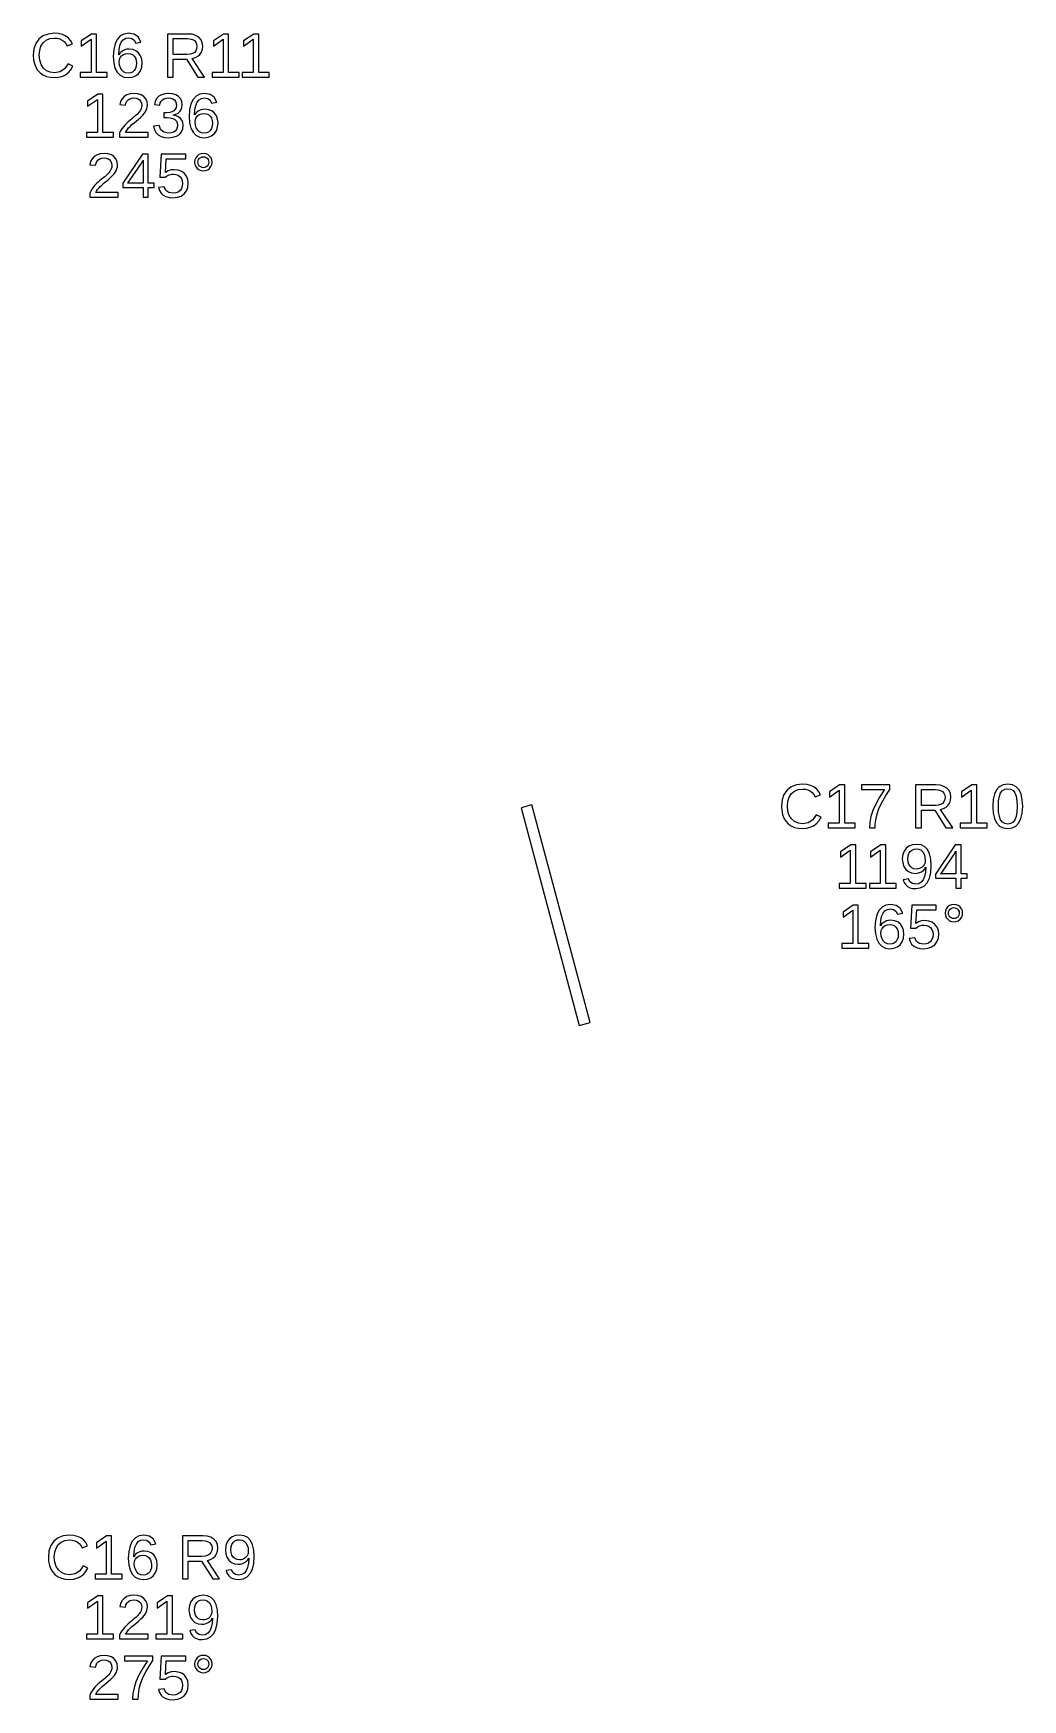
# Model space of a CAD drawing. Extents: x 195 to 2890, y 70 to 1529.
# Drawn here: x 1758.3 to 1890.1, y 881 to 1103 of the extents above; entities that cross this region are included whole.
import ezdxf

# ---------------------------------------------------------------- set-up
doc = ezdxf.new("R2010")
doc.units = 0
doc.layers.get('0').update_dxf_attribs({"linetype": 'CONTINUOUS'})

msp = doc.modelspace()

# ---------------------------------------------------------------- linework, layer by layer
for points in [[(1761.62, 1097.09), (1762.12, 1097.22), (1762.57, 1097.44), (1762.97, 1097.73), (1763.3, 1098.11), (1763.56, 1098.56), (1762.93, 1098.88), (1762.46, 1098.22), (1761.86, 1097.82), (1761.12, 1097.69), (1760.54, 1097.76), (1760.04, 1097.97), (1759.63, 1098.33), (1759.32, 1098.8), (1759.14, 1099.37), (1759.08, 1100.02), (1759.14, 1100.68), (1759.31, 1101.24), (1759.61, 1101.7), (1760.01, 1102.04), (1760.5, 1102.25), (1761.09, 1102.32), (1761.47, 1102.29), (1761.82, 1102.2), (1762.13, 1102.05), (1762.4, 1101.85), (1762.62, 1101.59), (1762.78, 1101.29), (1763.51, 1101.53), (1763.28, 1101.96), (1762.98, 1102.31), (1762.61, 1102.59), (1762.17, 1102.79), (1761.66, 1102.91), (1761.08, 1102.95), (1760.27, 1102.86), (1759.58, 1102.6), (1759.03, 1102.17), (1758.62, 1101.59), (1758.37, 1100.87), (1758.29, 1100.02), (1758.32, 1099.44), (1758.43, 1098.91), (1758.62, 1098.44), (1758.87, 1098.03), (1759.2, 1097.68), (1759.58, 1097.41), (1760.03, 1097.21), (1760.53, 1097.09), (1761.08, 1097.05)], [(1768.11, 1097.75), (1766.71, 1097.75), (1766.71, 1102.86), (1766.04, 1102.86), (1764.68, 1101.93), (1764.68, 1101.24), (1765.98, 1102.16), (1765.98, 1097.75), (1764.52, 1097.75), (1764.52, 1097.13), (1768.11, 1097.13)], [(1771.47, 1097.11), (1771.92, 1097.28), (1772.29, 1097.57), (1772.57, 1097.97), (1772.73, 1098.44), (1772.79, 1099.01), (1772.73, 1099.53), (1772.58, 1099.97), (1772.32, 1100.34), (1771.97, 1100.62), (1771.55, 1100.78), (1771.06, 1100.84), (1770.76, 1100.82), (1770.48, 1100.75), (1770.23, 1100.64), (1770.01, 1100.5), (1769.82, 1100.31), (1769.67, 1100.08), (1769.71, 1100.76), (1769.82, 1101.32), (1770.01, 1101.77), (1770.27, 1102.1), (1770.6, 1102.29), (1770.98, 1102.36), (1771.41, 1102.28), (1771.73, 1102.04), (1771.93, 1101.66), (1772.63, 1101.78), (1772.29, 1102.43), (1771.75, 1102.82), (1770.99, 1102.95), (1770.38, 1102.86), (1769.88, 1102.6), (1769.47, 1102.15), (1769.18, 1101.54), (1769, 1100.78), (1768.94, 1099.87), (1769, 1099.02), (1769.17, 1098.32), (1769.45, 1097.77), (1769.85, 1097.37), (1770.34, 1097.13), (1770.93, 1097.05)], [(1776.93, 1099.51), (1778.71, 1099.51), (1780.2, 1097.13), (1781.1, 1097.13), (1779.47, 1099.6), (1779.88, 1099.71), (1780.22, 1099.9), (1780.5, 1100.15), (1780.7, 1100.46), (1780.83, 1100.82), (1780.87, 1101.22), (1780.81, 1101.7), (1780.64, 1102.1), (1780.34, 1102.43), (1779.94, 1102.67), (1779.44, 1102.82), (1778.85, 1102.86), (1776.15, 1102.86), (1776.15, 1097.13), (1776.93, 1097.13)], [(1785.71, 1097.75), (1784.32, 1097.75), (1784.32, 1102.86), (1783.64, 1102.86), (1782.29, 1101.93), (1782.29, 1101.24), (1783.58, 1102.16), (1783.58, 1097.75), (1782.12, 1097.75), (1782.12, 1097.13), (1785.71, 1097.13)], [(1789.73, 1097.75), (1788.33, 1097.75), (1788.33, 1102.86), (1787.66, 1102.86), (1786.3, 1101.93), (1786.3, 1101.24), (1787.6, 1102.16), (1787.6, 1097.75), (1786.14, 1097.75), (1786.14, 1097.13), (1789.73, 1097.13)], [(1776.93, 1100.13), (1776.93, 1102.24), (1778.77, 1102.24), (1779.16, 1102.21), (1779.49, 1102.13), (1779.75, 1101.98), (1779.94, 1101.78), (1780.05, 1101.52), (1780.09, 1101.22), (1780.05, 1100.9), (1779.94, 1100.63), (1779.75, 1100.41), (1779.5, 1100.25), (1779.18, 1100.16), (1778.8, 1100.13)], [(1770.59, 1097.69), (1770.31, 1097.83), (1770.07, 1098.06), (1769.89, 1098.37), (1769.78, 1098.73), (1769.74, 1099.15), (1769.78, 1099.47), (1769.88, 1099.75), (1770.06, 1099.97), (1770.29, 1100.14), (1770.57, 1100.24), (1770.89, 1100.27), (1771.22, 1100.24), (1771.51, 1100.12), (1771.74, 1099.93), (1771.9, 1099.68), (1772.01, 1099.36), (1772.04, 1098.97), (1772.01, 1098.59), (1771.91, 1098.26), (1771.74, 1098), (1771.51, 1097.8), (1771.24, 1097.68), (1770.91, 1097.64)], [(1768.96, 1089.75), (1767.56, 1089.75), (1767.56, 1094.86), (1766.89, 1094.86), (1765.53, 1093.93), (1765.53, 1093.24), (1766.83, 1094.16), (1766.83, 1089.75), (1765.37, 1089.75), (1765.37, 1089.13), (1768.96, 1089.13)], [(1773.58, 1089.75), (1770.59, 1089.75), (1770.69, 1089.95), (1770.82, 1090.14), (1770.99, 1090.35), (1771.19, 1090.56), (1771.44, 1090.79), (1771.73, 1091.04), (1772.24, 1091.46), (1772.62, 1091.8), (1772.88, 1092.06), (1773.07, 1092.28), (1773.22, 1092.5), (1773.34, 1092.72), (1773.42, 1092.94), (1773.47, 1093.16), (1773.49, 1093.38), (1773.44, 1093.84), (1773.28, 1094.23), (1773.03, 1094.54), (1772.67, 1094.77), (1772.23, 1094.9), (1771.69, 1094.95), (1771.2, 1094.9), (1770.77, 1094.77), (1770.4, 1094.54), (1770.11, 1094.24), (1769.92, 1093.88), (1769.82, 1093.45), (1770.57, 1093.38), (1770.63, 1093.66), (1770.75, 1093.9), (1770.92, 1094.09), (1771.14, 1094.23), (1771.4, 1094.32), (1771.69, 1094.35), (1772, 1094.32), (1772.25, 1094.23), (1772.46, 1094.09), (1772.62, 1093.89), (1772.71, 1093.65), (1772.74, 1093.35), (1772.72, 1093.13), (1772.67, 1092.92), (1772.58, 1092.73), (1772.46, 1092.55), (1772.32, 1092.37), (1772.16, 1092.2), (1771.98, 1092.03), (1771.78, 1091.86), (1771.57, 1091.69), (1771.36, 1091.52), (1771.14, 1091.34), (1770.92, 1091.15), (1770.7, 1090.94), (1770.49, 1090.72), (1770.29, 1090.49), (1770.1, 1090.23), (1769.93, 1089.95), (1769.78, 1089.65), (1769.78, 1089.13), (1773.58, 1089.13)], [(1776.9, 1089.1), (1777.38, 1089.24), (1777.76, 1089.49), (1778.04, 1089.82), (1778.21, 1090.23), (1778.27, 1090.71), (1778.23, 1091.06), (1778.11, 1091.36), (1777.91, 1091.63), (1777.64, 1091.83), (1777.31, 1091.98), (1776.91, 1092.06), (1776.91, 1092.07), (1777.27, 1092.18), (1777.57, 1092.33), (1777.8, 1092.54), (1777.97, 1092.79), (1778.08, 1093.09), (1778.11, 1093.43), (1778.06, 1093.87), (1777.9, 1094.25), (1777.63, 1094.55), (1777.27, 1094.77), (1776.82, 1094.91), (1776.29, 1094.95), (1775.8, 1094.91), (1775.37, 1094.77), (1775, 1094.56), (1774.71, 1094.26), (1774.52, 1093.89), (1774.42, 1093.46), (1775.15, 1093.4), (1775.21, 1093.68), (1775.33, 1093.91), (1775.5, 1094.1), (1775.72, 1094.24), (1775.98, 1094.32), (1776.28, 1094.35), (1776.61, 1094.32), (1776.88, 1094.23), (1777.09, 1094.08), (1777.24, 1093.88), (1777.33, 1093.64), (1777.36, 1093.35), (1777.32, 1093.07), (1777.21, 1092.83), (1777.03, 1092.63), (1776.77, 1092.48), (1776.46, 1092.4), (1776.09, 1092.37), (1775.69, 1092.37), (1775.69, 1091.73), (1776.11, 1091.73), (1776.53, 1091.7), (1776.87, 1091.61), (1777.15, 1091.47), (1777.35, 1091.27), (1777.47, 1091.03), (1777.51, 1090.74), (1777.47, 1090.41), (1777.37, 1090.14), (1777.19, 1089.93), (1776.96, 1089.78), (1776.67, 1089.69), (1776.32, 1089.66), (1775.69, 1089.77), (1775.28, 1090.11), (1775.07, 1090.67), (1774.32, 1090.6), (1774.43, 1090.13), (1774.63, 1089.75), (1774.93, 1089.44), (1775.32, 1089.22), (1775.78, 1089.09), (1776.32, 1089.05)], [(1781.59, 1089.11), (1782.04, 1089.28), (1782.41, 1089.57), (1782.68, 1089.97), (1782.85, 1090.44), (1782.9, 1091.01), (1782.85, 1091.53), (1782.7, 1091.97), (1782.44, 1092.34), (1782.09, 1092.62), (1781.67, 1092.78), (1781.18, 1092.84), (1780.88, 1092.82), (1780.6, 1092.75), (1780.35, 1092.64), (1780.12, 1092.5), (1779.94, 1092.31), (1779.79, 1092.08), (1779.82, 1092.76), (1779.94, 1093.32), (1780.13, 1093.77), (1780.39, 1094.1), (1780.71, 1094.29), (1781.1, 1094.36), (1781.53, 1094.28), (1781.84, 1094.04), (1782.04, 1093.66), (1782.74, 1093.78), (1782.41, 1094.43), (1781.87, 1094.82), (1781.11, 1094.95), (1780.5, 1094.86), (1780, 1094.6), (1779.59, 1094.15), (1779.29, 1093.54), (1779.12, 1092.78), (1779.06, 1091.87), (1779.11, 1091.02), (1779.29, 1090.32), (1779.57, 1089.77), (1779.96, 1089.37), (1780.46, 1089.13), (1781.05, 1089.05)], [(1780.71, 1089.69), (1780.43, 1089.83), (1780.19, 1090.06), (1780, 1090.37), (1779.9, 1090.73), (1779.86, 1091.15), (1779.89, 1091.47), (1780, 1091.75), (1780.17, 1091.97), (1780.41, 1092.14), (1780.68, 1092.24), (1781, 1092.27), (1781.34, 1092.24), (1781.62, 1092.12), (1781.85, 1091.93), (1782.02, 1091.68), (1782.12, 1091.36), (1782.16, 1090.97), (1782.12, 1090.59), (1782.02, 1090.26), (1781.86, 1090), (1781.63, 1089.8), (1781.35, 1089.68), (1781.03, 1089.64)], [(1769.6, 1081.75), (1766.61, 1081.75), (1766.71, 1081.95), (1766.84, 1082.14), (1767.01, 1082.35), (1767.21, 1082.56), (1767.46, 1082.79), (1767.75, 1083.04), (1768.26, 1083.46), (1768.64, 1083.8), (1768.9, 1084.06), (1769.09, 1084.28), (1769.24, 1084.5), (1769.36, 1084.72), (1769.44, 1084.94), (1769.49, 1085.16), (1769.51, 1085.38), (1769.46, 1085.84), (1769.3, 1086.23), (1769.04, 1086.54), (1768.69, 1086.77), (1768.24, 1086.9), (1767.71, 1086.95), (1767.21, 1086.9), (1766.78, 1086.77), (1766.42, 1086.54), (1766.13, 1086.24), (1765.93, 1085.88), (1765.83, 1085.45), (1766.58, 1085.38), (1766.65, 1085.66), (1766.76, 1085.9), (1766.94, 1086.09), (1767.16, 1086.23), (1767.42, 1086.32), (1767.71, 1086.35), (1768.01, 1086.32), (1768.27, 1086.23), (1768.48, 1086.09), (1768.63, 1085.89), (1768.72, 1085.65), (1768.75, 1085.35), (1768.74, 1085.13), (1768.68, 1084.92), (1768.59, 1084.73), (1768.48, 1084.55), (1768.34, 1084.37), (1768.17, 1084.2), (1767.99, 1084.03), (1767.8, 1083.86), (1767.59, 1083.69), (1767.37, 1083.52), (1767.16, 1083.34), (1766.94, 1083.15), (1766.72, 1082.94), (1766.51, 1082.72), (1766.31, 1082.49), (1766.12, 1082.23), (1765.95, 1081.95), (1765.8, 1081.65), (1765.8, 1081.13), (1769.6, 1081.13)], [(1773.6, 1082.43), (1774.41, 1082.43), (1774.41, 1083.01), (1773.6, 1083.01), (1773.6, 1086.86), (1772.83, 1086.86), (1770.21, 1083), (1770.21, 1082.43), (1772.91, 1082.43), (1772.91, 1081.13), (1773.6, 1081.13)], [(1770.88, 1083.01), (1770.95, 1083.09), (1771.17, 1083.39), (1772.64, 1085.55), (1772.68, 1085.62), (1772.73, 1085.71), (1772.8, 1085.82), (1772.86, 1085.93), (1772.89, 1086), (1772.91, 1086.04), (1772.91, 1083.01)], [(1777.49, 1081.11), (1777.99, 1081.28), (1778.4, 1081.57), (1778.7, 1081.96), (1778.88, 1082.44), (1778.94, 1083), (1778.88, 1083.5), (1778.71, 1083.93), (1778.43, 1084.29), (1778.06, 1084.57), (1777.61, 1084.73), (1777.08, 1084.79), (1776.64, 1084.75), (1776.24, 1084.63), (1775.9, 1084.42), (1776.01, 1086.24), (1778.6, 1086.24), (1778.6, 1086.86), (1775.34, 1086.86), (1775.15, 1083.78), (1775.87, 1083.78), (1776.04, 1083.92), (1776.21, 1084.02), (1776.38, 1084.1), (1776.56, 1084.15), (1776.74, 1084.18), (1776.93, 1084.19), (1777.29, 1084.15), (1777.59, 1084.04), (1777.84, 1083.86), (1778.03, 1083.61), (1778.14, 1083.32), (1778.17, 1082.98), (1778.14, 1082.6), (1778.03, 1082.27), (1777.84, 1082), (1777.59, 1081.81), (1777.28, 1081.69), (1776.92, 1081.65), (1776.36, 1081.74), (1775.96, 1082.03), (1775.73, 1082.5), (1774.98, 1082.41), (1775.11, 1082.01), (1775.32, 1081.67), (1775.61, 1081.4), (1775.97, 1081.21), (1776.4, 1081.09), (1776.9, 1081.05)], [(1781.25, 1084.67), (1781.53, 1084.78), (1781.77, 1084.97), (1781.96, 1085.21), (1782.08, 1085.48), (1782.12, 1085.79), (1782.08, 1086.1), (1781.97, 1086.37), (1781.78, 1086.61), (1781.53, 1086.8), (1781.26, 1086.91), (1780.95, 1086.95), (1780.64, 1086.91), (1780.36, 1086.8), (1780.12, 1086.61), (1779.93, 1086.37), (1779.82, 1086.09), (1779.78, 1085.79), (1779.82, 1085.49), (1779.93, 1085.22), (1780.13, 1084.97), (1780.37, 1084.78), (1780.64, 1084.67), (1780.95, 1084.63)], [(1780.76, 1085.08), (1780.59, 1085.15), (1780.44, 1085.27), (1780.32, 1085.43), (1780.25, 1085.6), (1780.23, 1085.79), (1780.25, 1085.98), (1780.32, 1086.15), (1780.44, 1086.31), (1780.59, 1086.43), (1780.76, 1086.5), (1780.95, 1086.52), (1781.14, 1086.5), (1781.31, 1086.43), (1781.46, 1086.31), (1781.58, 1086.16), (1781.65, 1085.99), (1781.67, 1085.79), (1781.65, 1085.6), (1781.58, 1085.42), (1781.46, 1085.27), (1781.31, 1085.15), (1781.14, 1085.08), (1780.95, 1085.06)], [(1861.31, 997.093), (1861.81, 997.222), (1862.26, 997.437), (1862.66, 997.734), (1862.99, 998.109), (1863.26, 998.564), (1862.62, 998.881), (1862.15, 998.219), (1861.55, 997.821), (1860.81, 997.689), (1860.23, 997.76), (1859.73, 997.974), (1859.32, 998.33), (1859.01, 998.803), (1858.83, 999.368), (1858.77, 1000.02), (1858.83, 1000.68), (1859, 1001.24), (1859.3, 1001.7), (1859.7, 1002.04), (1860.19, 1002.25), (1860.78, 1002.32), (1861.16, 1002.29), (1861.51, 1002.2), (1861.83, 1002.05), (1862.09, 1001.85), (1862.31, 1001.59), (1862.47, 1001.29), (1863.2, 1001.53), (1862.97, 1001.96), (1862.67, 1002.31), (1862.3, 1002.59), (1861.86, 1002.79), (1861.35, 1002.91), (1860.77, 1002.95), (1859.96, 1002.86), (1859.28, 1002.6), (1858.72, 1002.17), (1858.31, 1001.59), (1858.06, 1000.87), (1857.98, 1000.02), (1858.02, 999.441), (1858.13, 998.913), (1858.31, 998.44), (1858.56, 998.028), (1858.89, 997.685), (1859.27, 997.41), (1859.72, 997.21), (1860.22, 997.09), (1860.77, 997.05)], [(1867.8, 997.754), (1866.41, 997.754), (1866.41, 1002.86), (1865.73, 1002.86), (1864.37, 1001.93), (1864.37, 1001.24), (1865.67, 1002.16), (1865.67, 997.754), (1864.21, 997.754), (1864.21, 997.132), (1867.8, 997.132)], [(1870.48, 997.655), (1870.54, 998.166), (1870.64, 998.665), (1870.78, 999.161), (1870.96, 999.662), (1871.18, 1000.17), (1871.48, 1000.74), (1871.89, 1001.44), (1872.42, 1002.27), (1872.42, 1002.86), (1868.63, 1002.86), (1868.63, 1002.24), (1871.72, 1002.24), (1871.06, 1001.23), (1870.54, 1000.3), (1870.16, 999.445), (1869.9, 998.648), (1869.74, 997.877), (1869.69, 997.132), (1870.46, 997.132)], [(1876.62, 999.512), (1878.4, 999.512), (1879.89, 997.132), (1880.79, 997.132), (1879.16, 999.601), (1879.57, 999.713), (1879.91, 999.896), (1880.19, 1000.15), (1880.4, 1000.46), (1880.52, 1000.82), (1880.56, 1001.22), (1880.5, 1001.7), (1880.33, 1002.1), (1880.03, 1002.43), (1879.63, 1002.67), (1879.14, 1002.82), (1878.54, 1002.86), (1875.84, 1002.86), (1875.84, 997.132), (1876.62, 997.132)], [(1876.62, 1000.13), (1876.62, 1002.24), (1878.46, 1002.24), (1878.85, 1002.21), (1879.18, 1002.13), (1879.44, 1001.98), (1879.63, 1001.78), (1879.74, 1001.52), (1879.78, 1001.22), (1879.74, 1000.9), (1879.63, 1000.63), (1879.44, 1000.41), (1879.19, 1000.25), (1878.87, 1000.16), (1878.49, 1000.13)], [(1885.4, 997.754), (1884.01, 997.754), (1884.01, 1002.86), (1883.33, 1002.86), (1881.98, 1001.93), (1881.98, 1001.24), (1883.27, 1002.16), (1883.27, 997.754), (1881.81, 997.754), (1881.81, 997.132), (1885.4, 997.132)], [(1888.72, 997.134), (1889.22, 997.387), (1889.61, 997.807), (1889.89, 998.387), (1890.06, 999.118), (1890.12, 1000), (1890.07, 1000.89), (1889.9, 1001.63), (1889.64, 1002.21), (1889.26, 1002.62), (1888.76, 1002.87), (1888.14, 1002.95), (1887.51, 1002.87), (1887, 1002.62), (1886.62, 1002.21), (1886.35, 1001.64), (1886.19, 1000.9), (1886.14, 1000), (1886.19, 999.114), (1886.36, 998.382), (1886.63, 997.803), (1887.02, 997.385), (1887.51, 997.134), (1888.12, 997.05)], [(1887.73, 997.711), (1887.41, 997.9), (1887.18, 998.214), (1887.01, 998.664), (1886.91, 999.259), (1886.88, 1000), (1886.91, 1000.76), (1887.01, 1001.36), (1887.17, 1001.81), (1887.41, 1002.11), (1887.73, 1002.29), (1888.14, 1002.36), (1888.54, 1002.29), (1888.86, 1002.11), (1889.09, 1001.8), (1889.25, 1001.35), (1889.34, 1000.75), (1889.37, 1000), (1889.34, 999.271), (1889.24, 998.68), (1889.07, 998.226), (1888.83, 997.905), (1888.52, 997.712), (1888.13, 997.648)], [(1832.49, 971.216), (1824.72, 1000.19), (1823.28, 999.806), (1831.04, 970.828)], [(1869.27, 989.754), (1867.87, 989.754), (1867.87, 994.864), (1867.2, 994.864), (1865.84, 993.933), (1865.84, 993.241), (1867.14, 994.165), (1867.14, 989.754), (1865.67, 989.754), (1865.67, 989.132), (1869.27, 989.132)], [(1873.28, 989.754), (1871.89, 989.754), (1871.89, 994.864), (1871.21, 994.864), (1869.86, 993.933), (1869.86, 993.241), (1871.15, 994.165), (1871.15, 989.754), (1869.69, 989.754), (1869.69, 989.132), (1873.28, 989.132)], [(1876.47, 989.138), (1876.98, 989.403), (1877.39, 989.844), (1877.69, 990.448), (1877.87, 991.205), (1877.93, 992.114), (1877.88, 992.981), (1877.71, 993.691), (1877.44, 994.242), (1877.06, 994.635), (1876.58, 994.871), (1875.99, 994.95), (1875.43, 994.893), (1874.97, 994.721), (1874.59, 994.435), (1874.31, 994.049), (1874.14, 993.578), (1874.08, 993.021), (1874.13, 992.476), (1874.29, 992.009), (1874.55, 991.617), (1874.89, 991.324), (1875.3, 991.147), (1875.78, 991.089), (1876.09, 991.113), (1876.38, 991.187), (1876.65, 991.31), (1876.89, 991.474), (1877.07, 991.67), (1877.21, 991.898), (1877.16, 991.23), (1877.04, 990.672), (1876.84, 990.226), (1876.58, 989.901), (1876.26, 989.705), (1875.87, 989.64), (1875.43, 989.72), (1875.1, 989.958), (1874.9, 990.356), (1874.2, 990.246), (1874.34, 989.865), (1874.53, 989.56), (1874.78, 989.333), (1875.08, 989.176), (1875.44, 989.082), (1875.86, 989.05)], [(1875.63, 991.707), (1875.36, 991.828), (1875.13, 992.03), (1874.96, 992.302), (1874.86, 992.633), (1874.83, 993.021), (1874.86, 993.403), (1874.96, 993.727), (1875.13, 993.996), (1875.36, 994.196), (1875.64, 994.316), (1875.97, 994.356), (1876.3, 994.309), (1876.58, 994.169), (1876.82, 993.935), (1876.99, 993.624), (1877.1, 993.253), (1877.13, 992.822), (1877.12, 992.605), (1877.06, 992.404), (1876.98, 992.22), (1876.86, 992.057), (1876.72, 991.92), (1876.55, 991.811), (1876.36, 991.731), (1876.16, 991.682), (1875.96, 991.666)], [(1881.91, 990.429), (1882.72, 990.429), (1882.72, 991.007), (1881.91, 991.007), (1881.91, 994.864), (1881.14, 994.864), (1878.52, 990.999), (1878.52, 990.429), (1881.22, 990.429), (1881.22, 989.132), (1881.91, 989.132)], [(1879.19, 991.007), (1879.26, 991.089), (1879.48, 991.39), (1880.95, 993.554), (1880.99, 993.618), (1881.04, 993.708), (1881.1, 993.823), (1881.16, 993.932), (1881.2, 994.004), (1881.22, 994.038), (1881.22, 991.007)], [(1869.61, 981.754), (1868.21, 981.754), (1868.21, 986.864), (1867.54, 986.864), (1866.18, 985.933), (1866.18, 985.241), (1867.48, 986.165), (1867.48, 981.754), (1866.02, 981.754), (1866.02, 981.132), (1869.61, 981.132)], [(1872.97, 981.108), (1873.42, 981.283), (1873.79, 981.575), (1874.07, 981.967), (1874.23, 982.445), (1874.28, 983.007), (1874.23, 983.528), (1874.08, 983.973), (1873.82, 984.342), (1873.47, 984.618), (1873.05, 984.783), (1872.56, 984.838), (1872.26, 984.817), (1871.98, 984.752), (1871.73, 984.645), (1871.51, 984.496), (1871.32, 984.309), (1871.17, 984.081), (1871.21, 984.761), (1871.32, 985.325), (1871.51, 985.772), (1871.77, 986.096), (1872.1, 986.291), (1872.48, 986.356), (1872.91, 986.278), (1873.23, 986.045), (1873.43, 985.656), (1874.13, 985.782), (1873.79, 986.431), (1873.25, 986.82), (1872.49, 986.95), (1871.88, 986.861), (1871.38, 986.595), (1870.97, 986.152), (1870.68, 985.544), (1870.5, 984.782), (1870.44, 983.866), (1870.5, 983.022), (1870.67, 982.323), (1870.95, 981.77), (1871.34, 981.37), (1871.84, 981.13), (1872.43, 981.05)], [(1877.49, 981.108), (1877.99, 981.282), (1878.4, 981.571), (1878.7, 981.961), (1878.88, 982.437), (1878.94, 982.999), (1878.88, 983.497), (1878.71, 983.929), (1878.43, 984.293), (1878.06, 984.569), (1877.61, 984.734), (1877.08, 984.789), (1876.64, 984.749), (1876.24, 984.627), (1875.9, 984.423), (1876.01, 986.242), (1878.6, 986.242), (1878.6, 986.864), (1875.34, 986.864), (1875.15, 983.78), (1875.87, 983.78), (1876.04, 983.915), (1876.21, 984.021), (1876.38, 984.098), (1876.56, 984.15), (1876.74, 984.181), (1876.93, 984.191), (1877.29, 984.154), (1877.59, 984.043), (1877.84, 983.858), (1878.03, 983.612), (1878.14, 983.321), (1878.17, 982.983), (1878.14, 982.597), (1878.03, 982.271), (1877.84, 982.004), (1877.59, 981.806), (1877.28, 981.688), (1876.92, 981.648), (1876.36, 981.743), (1875.96, 982.026), (1875.73, 982.499), (1874.98, 982.413), (1875.11, 982.006), (1875.32, 981.668), (1875.61, 981.4), (1875.97, 981.206), (1876.4, 981.089), (1876.9, 981.05)], [(1881.25, 984.668), (1881.53, 984.781), (1881.77, 984.968), (1881.96, 985.21), (1882.08, 985.484), (1882.12, 985.79), (1882.08, 986.097), (1881.97, 986.371), (1881.78, 986.612), (1881.53, 986.8), (1881.26, 986.912), (1880.95, 986.95), (1880.64, 986.912), (1880.36, 986.798), (1880.12, 986.608), (1879.93, 986.365), (1879.82, 986.093), (1879.78, 985.79), (1879.82, 985.488), (1879.93, 985.215), (1880.13, 984.972), (1880.37, 984.783), (1880.64, 984.669), (1880.95, 984.631)], [(1880.76, 985.082), (1880.59, 985.154), (1880.44, 985.274), (1880.32, 985.427), (1880.25, 985.599), (1880.23, 985.79), (1880.25, 985.981), (1880.32, 986.154), (1880.44, 986.307), (1880.59, 986.427), (1880.76, 986.499), (1880.95, 986.523), (1881.14, 986.499), (1881.31, 986.429), (1881.46, 986.311), (1881.58, 986.159), (1881.65, 985.986), (1881.67, 985.79), (1881.65, 985.597), (1881.58, 985.424), (1881.46, 985.271), (1881.31, 985.153), (1881.14, 985.082), (1880.95, 985.058)], [(1872.09, 981.687), (1871.81, 981.828), (1871.57, 982.063), (1871.39, 982.372), (1871.28, 982.734), (1871.24, 983.15), (1871.28, 983.474), (1871.38, 983.749), (1871.56, 983.974), (1871.79, 984.14), (1872.06, 984.239), (1872.38, 984.273), (1872.72, 984.235), (1873, 984.122), (1873.23, 983.935), (1873.4, 983.678), (1873.51, 983.358), (1873.54, 982.975), (1873.51, 982.589), (1873.41, 982.263), (1873.24, 981.996), (1873.01, 981.798), (1872.74, 981.68), (1872.41, 981.64)], [(1763.63, 897.093), (1764.13, 897.222), (1764.58, 897.437), (1764.97, 897.734), (1765.3, 898.109), (1765.57, 898.564), (1764.94, 898.881), (1764.47, 898.219), (1763.86, 897.821), (1763.13, 897.689), (1762.54, 897.76), (1762.05, 897.974), (1761.64, 898.33), (1761.33, 898.803), (1761.15, 899.368), (1761.08, 900.024), (1761.14, 900.685), (1761.32, 901.244), (1761.61, 901.703), (1762.01, 902.043), (1762.51, 902.247), (1763.09, 902.315), (1763.48, 902.286), (1763.83, 902.198), (1764.14, 902.051), (1764.41, 901.848), (1764.62, 901.593), (1764.78, 901.286), (1765.52, 901.53), (1765.29, 901.961), (1764.99, 902.315), (1764.62, 902.592), (1764.17, 902.791), (1763.66, 902.91), (1763.09, 902.95), (1762.28, 902.863), (1761.59, 902.604), (1761.04, 902.173), (1760.62, 901.589), (1760.38, 900.873), (1760.3, 900.024), (1760.33, 899.441), (1760.44, 898.913), (1760.63, 898.44), (1760.88, 898.028), (1761.2, 897.685), (1761.59, 897.41), (1762.04, 897.21), (1762.54, 897.09), (1763.09, 897.05)], [(1770.12, 897.754), (1768.72, 897.754), (1768.72, 902.864), (1768.05, 902.864), (1766.69, 901.933), (1766.69, 901.241), (1767.99, 902.165), (1767.99, 897.754), (1766.53, 897.754), (1766.53, 897.132), (1770.12, 897.132)], [(1773.48, 897.108), (1773.93, 897.283), (1774.3, 897.575), (1774.57, 897.967), (1774.74, 898.445), (1774.79, 899.007), (1774.74, 899.528), (1774.59, 899.973), (1774.33, 900.342), (1773.98, 900.618), (1773.56, 900.783), (1773.07, 900.838), (1772.77, 900.817), (1772.49, 900.752), (1772.24, 900.645), (1772.01, 900.496), (1771.83, 900.309), (1771.68, 900.081), (1771.71, 900.761), (1771.83, 901.325), (1772.02, 901.772), (1772.28, 902.096), (1772.6, 902.291), (1772.99, 902.356), (1773.42, 902.278), (1773.73, 902.045), (1773.93, 901.656), (1774.63, 901.782), (1774.3, 902.431), (1773.76, 902.82), (1773, 902.95), (1772.39, 902.861), (1771.89, 902.595), (1771.48, 902.152), (1771.19, 901.544), (1771.01, 900.782), (1770.95, 899.866), (1771.01, 899.022), (1771.18, 898.323), (1771.46, 897.77), (1771.85, 897.37), (1772.35, 897.13), (1772.94, 897.05)], [(1778.94, 899.512), (1780.72, 899.512), (1782.21, 897.132), (1783.11, 897.132), (1781.48, 899.601), (1781.88, 899.713), (1782.23, 899.896), (1782.51, 900.151), (1782.71, 900.463), (1782.84, 900.821), (1782.88, 901.225), (1782.82, 901.702), (1782.64, 902.104), (1782.35, 902.431), (1781.95, 902.672), (1781.45, 902.816), (1780.86, 902.864), (1778.16, 902.864), (1778.16, 897.132), (1778.94, 897.132)], [(1778.94, 900.126), (1778.94, 902.242), (1780.78, 902.242), (1781.17, 902.213), (1781.5, 902.125), (1781.76, 901.979), (1781.95, 901.778), (1782.06, 901.524), (1782.1, 901.217), (1782.06, 900.898), (1781.95, 900.63), (1781.76, 900.413), (1781.51, 900.254), (1781.19, 900.158), (1780.81, 900.126)], [(1786.27, 897.138), (1786.78, 897.403), (1787.19, 897.844), (1787.49, 898.448), (1787.67, 899.205), (1787.73, 900.114), (1787.68, 900.981), (1787.51, 901.691), (1787.24, 902.242), (1786.86, 902.635), (1786.38, 902.871), (1785.79, 902.95), (1785.24, 902.893), (1784.77, 902.721), (1784.39, 902.435), (1784.11, 902.049), (1783.94, 901.578), (1783.88, 901.021), (1783.94, 900.476), (1784.09, 900.009), (1784.35, 899.617), (1784.69, 899.324), (1785.1, 899.147), (1785.58, 899.089), (1785.89, 899.113), (1786.18, 899.187), (1786.45, 899.31), (1786.69, 899.474), (1786.87, 899.67), (1787.01, 899.898), (1786.96, 899.23), (1786.84, 898.672), (1786.65, 898.226), (1786.38, 897.901), (1786.06, 897.705), (1785.67, 897.64), (1785.23, 897.72), (1784.91, 897.958), (1784.7, 898.356), (1784, 898.246), (1784.14, 897.865), (1784.34, 897.56), (1784.58, 897.333), (1784.88, 897.176), (1785.24, 897.082), (1785.66, 897.05)], [(1785.44, 899.707), (1785.16, 899.828), (1784.93, 900.03), (1784.76, 900.302), (1784.66, 900.633), (1784.63, 901.021), (1784.66, 901.403), (1784.76, 901.727), (1784.93, 901.996), (1785.16, 902.196), (1785.44, 902.316), (1785.77, 902.356), (1786.1, 902.309), (1786.38, 902.169), (1786.62, 901.935), (1786.79, 901.624), (1786.9, 901.253), (1786.94, 900.822), (1786.92, 900.605), (1786.87, 900.404), (1786.78, 900.22), (1786.66, 900.057), (1786.52, 899.92), (1786.35, 899.811), (1786.16, 899.731), (1785.97, 899.682), (1785.76, 899.666)], [(1772.6, 897.687), (1772.32, 897.828), (1772.08, 898.063), (1771.9, 898.372), (1771.79, 898.734), (1771.75, 899.15), (1771.78, 899.474), (1771.89, 899.749), (1772.07, 899.974), (1772.3, 900.14), (1772.57, 900.239), (1772.89, 900.273), (1773.23, 900.235), (1773.51, 900.122), (1773.74, 899.935), (1773.91, 899.678), (1774.01, 899.358), (1774.05, 898.975), (1774.02, 898.589), (1773.91, 898.263), (1773.75, 897.996), (1773.52, 897.798), (1773.24, 897.68), (1772.92, 897.64)], [(1768.96, 889.754), (1767.56, 889.754), (1767.56, 894.864), (1766.89, 894.864), (1765.53, 893.933), (1765.53, 893.241), (1766.83, 894.165), (1766.83, 889.754), (1765.37, 889.754), (1765.37, 889.132), (1768.96, 889.132)], [(1773.58, 889.754), (1770.59, 889.754), (1770.69, 889.946), (1770.82, 890.144), (1770.99, 890.346), (1771.19, 890.559), (1771.44, 890.789), (1771.73, 891.036), (1772.24, 891.457), (1772.62, 891.797), (1772.88, 892.057), (1773.07, 892.277), (1773.22, 892.496), (1773.34, 892.716), (1773.42, 892.936), (1773.47, 893.157), (1773.49, 893.379), (1773.44, 893.843), (1773.28, 894.23), (1773.03, 894.541), (1772.67, 894.768), (1772.23, 894.904), (1771.69, 894.95), (1771.2, 894.905), (1770.77, 894.769), (1770.4, 894.543), (1770.11, 894.24), (1769.92, 893.876), (1769.82, 893.448), (1770.57, 893.379), (1770.63, 893.663), (1770.75, 893.901), (1770.92, 894.093), (1771.14, 894.235), (1771.4, 894.319), (1771.69, 894.348), (1772, 894.319), (1772.25, 894.232), (1772.46, 894.087), (1772.62, 893.89), (1772.71, 893.646), (1772.74, 893.355), (1772.72, 893.13), (1772.67, 892.921), (1772.58, 892.728), (1772.46, 892.547), (1772.32, 892.37), (1772.16, 892.199), (1771.98, 892.031), (1771.78, 891.863), (1771.57, 891.695), (1771.36, 891.522), (1771.14, 891.34), (1770.92, 891.148), (1770.7, 890.943), (1770.49, 890.724), (1770.29, 890.488), (1770.1, 890.233), (1769.93, 889.953), (1769.78, 889.648), (1769.78, 889.132), (1773.58, 889.132)], [(1778.23, 889.754), (1776.83, 889.754), (1776.83, 894.864), (1776.16, 894.864), (1774.8, 893.933), (1774.8, 893.241), (1776.1, 894.165), (1776.1, 889.754), (1774.63, 889.754), (1774.63, 889.132), (1778.23, 889.132)], [(1781.41, 889.138), (1781.92, 889.403), (1782.34, 889.844), (1782.63, 890.448), (1782.81, 891.205), (1782.87, 892.114), (1782.82, 892.981), (1782.66, 893.691), (1782.38, 894.242), (1782, 894.635), (1781.52, 894.871), (1780.93, 894.95), (1780.38, 894.893), (1779.91, 894.721), (1779.53, 894.435), (1779.25, 894.049), (1779.08, 893.578), (1779.03, 893.021), (1779.08, 892.476), (1779.23, 892.009), (1779.49, 891.617), (1779.83, 891.324), (1780.24, 891.147), (1780.73, 891.089), (1781.03, 891.113), (1781.32, 891.187), (1781.59, 891.31), (1781.83, 891.474), (1782.02, 891.67), (1782.15, 891.898), (1782.1, 891.23), (1781.98, 890.672), (1781.79, 890.226), (1781.53, 889.901), (1781.2, 889.705), (1780.81, 889.64), (1780.37, 889.72), (1780.05, 889.958), (1779.84, 890.356), (1779.14, 890.246), (1779.29, 889.865), (1779.48, 889.56), (1779.72, 889.333), (1780.02, 889.176), (1780.38, 889.082), (1780.8, 889.05)], [(1780.58, 891.707), (1780.3, 891.828), (1780.07, 892.03), (1779.91, 892.302), (1779.8, 892.633), (1779.77, 893.021), (1779.8, 893.403), (1779.91, 893.727), (1780.07, 893.996), (1780.3, 894.196), (1780.58, 894.316), (1780.91, 894.356), (1781.24, 894.309), (1781.52, 894.169), (1781.76, 893.935), (1781.94, 893.624), (1782.04, 893.253), (1782.08, 892.822), (1782.06, 892.605), (1782.01, 892.404), (1781.92, 892.22), (1781.8, 892.057), (1781.66, 891.92), (1781.49, 891.811), (1781.3, 891.731), (1781.11, 891.682), (1780.9, 891.666)], [(1769.6, 881.754), (1766.61, 881.754), (1766.71, 881.946), (1766.84, 882.144), (1767.01, 882.346), (1767.21, 882.559), (1767.46, 882.789), (1767.75, 883.036), (1768.26, 883.457), (1768.64, 883.797), (1768.9, 884.057), (1769.09, 884.277), (1769.24, 884.496), (1769.36, 884.716), (1769.44, 884.936), (1769.49, 885.157), (1769.51, 885.379), (1769.46, 885.843), (1769.3, 886.23), (1769.04, 886.541), (1768.69, 886.768), (1768.24, 886.904), (1767.71, 886.95), (1767.21, 886.905), (1766.78, 886.769), (1766.42, 886.543), (1766.13, 886.24), (1765.93, 885.876), (1765.83, 885.448), (1766.58, 885.379), (1766.65, 885.663), (1766.76, 885.901), (1766.94, 886.093), (1767.16, 886.235), (1767.42, 886.319), (1767.71, 886.348), (1768.01, 886.319), (1768.27, 886.232), (1768.48, 886.087), (1768.63, 885.89), (1768.72, 885.646), (1768.75, 885.355), (1768.74, 885.13), (1768.68, 884.921), (1768.59, 884.728), (1768.48, 884.547), (1768.34, 884.37), (1768.17, 884.199), (1767.99, 884.031), (1767.8, 883.863), (1767.59, 883.695), (1767.37, 883.522), (1767.16, 883.34), (1766.94, 883.148), (1766.72, 882.943), (1766.51, 882.724), (1766.31, 882.488), (1766.12, 882.233), (1765.95, 881.953), (1765.8, 881.648), (1765.8, 881.132), (1769.6, 881.132)], [(1772.29, 881.655), (1772.35, 882.166), (1772.45, 882.665), (1772.59, 883.161), (1772.77, 883.662), (1772.99, 884.167), (1773.29, 884.739), (1773.7, 885.44), (1774.23, 886.27), (1774.23, 886.864), (1770.44, 886.864), (1770.44, 886.242), (1773.52, 886.242), (1772.87, 885.228), (1772.35, 884.295), (1771.97, 883.445), (1771.71, 882.648), (1771.55, 881.877), (1771.5, 881.132), (1772.27, 881.132)], [(1777.49, 881.108), (1777.99, 881.282), (1778.4, 881.571), (1778.7, 881.961), (1778.88, 882.437), (1778.94, 882.999), (1778.88, 883.497), (1778.71, 883.929), (1778.43, 884.293), (1778.06, 884.569), (1777.61, 884.734), (1777.08, 884.789), (1776.64, 884.749), (1776.24, 884.627), (1775.9, 884.423), (1776.01, 886.242), (1778.6, 886.242), (1778.6, 886.864), (1775.34, 886.864), (1775.15, 883.78), (1775.87, 883.78), (1776.04, 883.915), (1776.21, 884.021), (1776.38, 884.098), (1776.56, 884.15), (1776.74, 884.181), (1776.93, 884.191), (1777.29, 884.154), (1777.59, 884.043), (1777.84, 883.858), (1778.03, 883.612), (1778.14, 883.321), (1778.17, 882.983), (1778.14, 882.597), (1778.03, 882.271), (1777.84, 882.004), (1777.59, 881.806), (1777.28, 881.688), (1776.92, 881.648), (1776.36, 881.743), (1775.96, 882.026), (1775.73, 882.499), (1774.98, 882.413), (1775.11, 882.006), (1775.32, 881.668), (1775.61, 881.4), (1775.97, 881.206), (1776.4, 881.089), (1776.9, 881.05)], [(1781.25, 884.668), (1781.53, 884.781), (1781.77, 884.968), (1781.96, 885.21), (1782.08, 885.484), (1782.12, 885.79), (1782.08, 886.097), (1781.97, 886.371), (1781.78, 886.612), (1781.53, 886.8), (1781.26, 886.912), (1780.95, 886.95), (1780.64, 886.912), (1780.36, 886.798), (1780.12, 886.608), (1779.93, 886.365), (1779.82, 886.093), (1779.78, 885.79), (1779.82, 885.488), (1779.93, 885.215), (1780.13, 884.972), (1780.37, 884.783), (1780.64, 884.669), (1780.95, 884.631)], [(1780.76, 885.082), (1780.59, 885.154), (1780.44, 885.274), (1780.32, 885.427), (1780.25, 885.599), (1780.23, 885.79), (1780.25, 885.981), (1780.32, 886.154), (1780.44, 886.307), (1780.59, 886.427), (1780.76, 886.499), (1780.95, 886.523), (1781.14, 886.499), (1781.31, 886.429), (1781.46, 886.311), (1781.58, 886.159), (1781.65, 885.986), (1781.67, 885.79), (1781.65, 885.597), (1781.58, 885.424), (1781.46, 885.271), (1781.31, 885.153), (1781.14, 885.082), (1780.95, 885.058)]]:
    msp.add_lwpolyline(points, close=True)

doc.saveas('drawing.dxf')
